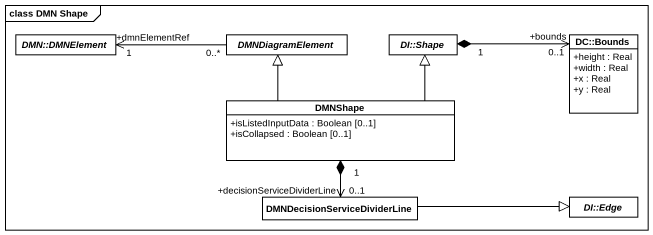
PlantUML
@startuml
mainframe class DMN Shape
hide circle
hide empty members
skinparam classAttributeIconSize 0
abstract class "DMN::DMNElement" as DMN_DMNElement
abstract class DMNDiagramElement
abstract class "DI::Shape" as DI_Shape
class "DC::Bounds" as DC_Bounds {
  +height : Real
  +width : Real
  +x : Real
  +y : Real
}
class DMNShape {
  +isListedInputData : Boolean [0..1]
  +isCollapsed : Boolean [0..1]
}
class "DMNDecisionServiceDividerLine" as DMNDecisionServiceDividerLin
abstract class "DI::Edge" as DI_Edge
DMNDiagramElement "0..*" -left-> "+dmnElementRef\n1" DMN_DMNElement
DI_Shape "1" *-right-> "0..1\n+bounds" DC_Bounds
DMNShape -up-|> DMNDiagramElement
DMNShape -up-|> DI_Shape
DMNShape "1" *--> "+decisionServiceDividerLine\n0..1" DMNDecisionServiceDividerLin
DMNDecisionServiceDividerLin -right-|> DI_Edge
@enduml
